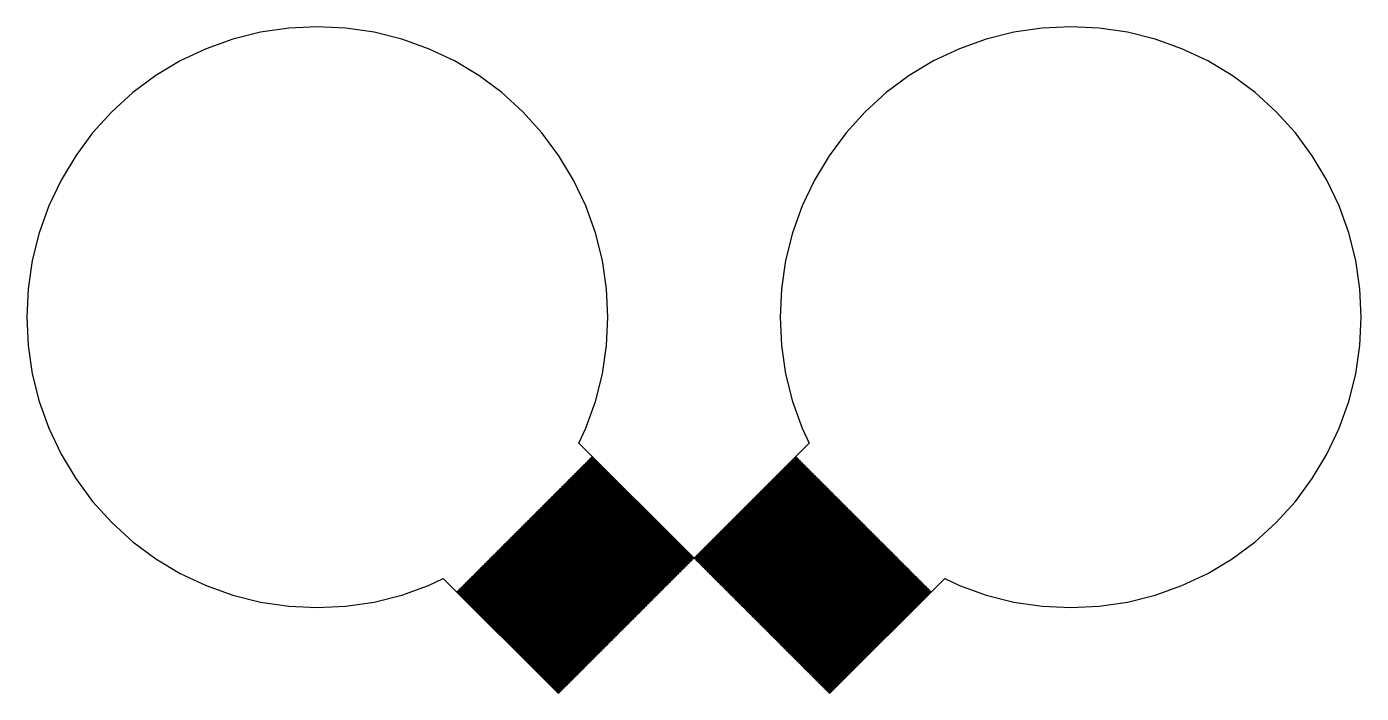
# Model space of a CAD drawing. Extents: x 1 to 107, y 1 to 71.
# Drawn here: x 91.03 to 106.97, y 9 to 16.97 of the extents above; entities that cross this region are included whole.
import ezdxf

# ---------------------------------------------------------------- set-up
doc = ezdxf.new("R2010")
doc.units = 0

msp = doc.modelspace()

# ---------------------------------------------------------------- linework, layer by layer
for p, q in [((93.8258, 16.9005), (93.4955, 16.8178)), ((94.1627, 16.9505), (93.8258, 16.9005)), ((94.5028, 16.9672), (94.1627, 16.9505)), ((94.8429, 16.9505), (94.5028, 16.9672)), ((95.1797, 16.9005), (94.8429, 16.9505)), ((95.5101, 16.8178), (95.1797, 16.9005)), ((102.82, 16.9005), (102.49, 16.8178)), ((103.157, 16.9505), (102.82, 16.9005)), ((103.497, 16.9672), (103.157, 16.9505)), ((103.837, 16.9505), (103.497, 16.9672)), ((104.174, 16.9005), (103.837, 16.9505)), ((104.504, 16.8178), (104.174, 16.9005)), ((93.4955, 16.8178), (93.1749, 16.703)), ((95.8307, 16.703), (95.5101, 16.8178)), ((102.49, 16.8178), (102.169, 16.703)), ((104.825, 16.703), (104.504, 16.8178)), ((93.1749, 16.703), (92.8671, 16.5574)), ((96.1385, 16.5574), (95.8307, 16.703)), ((102.169, 16.703), (101.861, 16.5574)), ((105.133, 16.5574), (104.825, 16.703)), ((92.8671, 16.5574), (92.575, 16.3824)), ((96.4306, 16.3824), (96.1385, 16.5574)), ((101.861, 16.5574), (101.569, 16.3824)), ((105.425, 16.3824), (105.133, 16.5574)), ((92.575, 16.3824), (92.3015, 16.1795)), ((96.7041, 16.1795), (96.4306, 16.3824)), ((101.569, 16.3824), (101.296, 16.1795)), ((105.699, 16.1795), (105.425, 16.3824)), ((92.3015, 16.1795), (92.0491, 15.9508)), ((96.9565, 15.9508), (96.7041, 16.1795)), ((101.296, 16.1795), (101.044, 15.9508)), ((105.951, 15.9508), (105.699, 16.1795)), ((92.0491, 15.9508), (91.8204, 15.6985)), ((97.1851, 15.6985), (96.9565, 15.9508)), ((101.044, 15.9508), (100.815, 15.6985)), ((106.18, 15.6985), (105.951, 15.9508)), ((91.8204, 15.6985), (91.6176, 15.425)), ((97.388, 15.425), (97.1851, 15.6985)), ((100.815, 15.6985), (100.612, 15.425)), ((106.382, 15.425), (106.18, 15.6985)), ((91.6176, 15.425), (91.4425, 15.1329)), ((97.563, 15.1329), (97.388, 15.425)), ((100.612, 15.425), (100.437, 15.1329)), ((106.557, 15.1329), (106.382, 15.425)), ((91.4425, 15.1329), (91.2969, 14.8251)), ((97.7087, 14.8251), (97.563, 15.1329)), ((100.437, 15.1329), (100.291, 14.8251)), ((106.703, 14.8251), (106.557, 15.1329)), ((91.2969, 14.8251), (91.1822, 14.5045)), ((97.8234, 14.5045), (97.7087, 14.8251)), ((100.291, 14.8251), (100.177, 14.5045)), ((106.818, 14.5045), (106.703, 14.8251)), ((91.1822, 14.5045), (91.0995, 14.1741)), ((97.9061, 14.1741), (97.8234, 14.5045)), ((100.177, 14.5045), (100.094, 14.1741)), ((106.901, 14.1741), (106.818, 14.5045)), ((91.0995, 14.1741), (91.0495, 13.8373)), ((97.9561, 13.8373), (97.9061, 14.1741)), ((100.094, 14.1741), (100.044, 13.8373)), ((106.95, 13.8373), (106.901, 14.1741)), ((91.0495, 13.8373), (91.0328, 13.4972)), ((97.9728, 13.4972), (97.9561, 13.8373)), ((100.044, 13.8373), (100.027, 13.4972)), ((106.967, 13.4972), (106.95, 13.8373)), ((91.0328, 13.4972), (91.0495, 13.1571)), ((97.9561, 13.1571), (97.9728, 13.4972)), ((100.027, 13.4972), (100.044, 13.1571)), ((106.95, 13.1571), (106.967, 13.4972)), ((91.0495, 13.1571), (91.0995, 12.8202)), ((97.9061, 12.8202), (97.9561, 13.1571)), ((100.044, 13.1571), (100.094, 12.8202)), ((106.901, 12.8202), (106.95, 13.1571)), ((91.0995, 12.8202), (91.1822, 12.4899)), ((97.8234, 12.4899), (97.9061, 12.8202)), ((100.094, 12.8202), (100.177, 12.4899)), ((106.818, 12.4899), (106.901, 12.8202)), ((91.1822, 12.4899), (91.297, 12.1693)), ((97.7087, 12.1693), (97.8234, 12.4899)), ((100.177, 12.4899), (100.291, 12.1693)), ((106.703, 12.1693), (106.818, 12.4899)), ((91.297, 12.1693), (91.4425, 11.8615)), ((97.6256, 11.9937), (97.7087, 12.1693)), ((100.291, 12.1693), (100.374, 11.9937)), ((106.557, 11.8615), (106.703, 12.1693)), ((99, 10.6192), (97.6256, 11.9937)), ((100.374, 11.9937), (99, 10.6192)), ((91.4425, 11.8615), (91.6176, 11.5694)), ((97.7435, 11.7909), (97.7505, 11.798)), ((97.7505, 11.798), (98.9646, 10.5839)), ((97.7576, 11.8051), (97.7647, 11.8121)), ((98.9717, 10.591), (97.7576, 11.8051)), ((97.7647, 11.8121), (98.9788, 10.598)), ((97.7717, 11.8192), (97.7788, 11.8263)), ((98.9859, 10.6051), (97.7717, 11.8192)), ((97.7788, 11.8263), (98.9929, 10.6122)), ((99.0071, 10.6122), (100.221, 11.8263)), ((100.228, 11.8192), (99.0141, 10.6051)), ((99.0212, 10.598), (100.235, 11.8121)), ((100.242, 11.8051), (99.0283, 10.591)), ((99.0354, 10.5839), (100.249, 11.798)), ((100.221, 11.8263), (100.228, 11.8192)), ((100.235, 11.8121), (100.242, 11.8051)), ((100.249, 11.798), (100.257, 11.7909)), ((106.382, 11.5694), (106.557, 11.8615)), ((97.5879, 11.6354), (97.595, 11.6425)), ((98.802, 10.4213), (97.5879, 11.6354)), ((97.595, 11.6425), (98.8091, 10.4283)), ((97.602, 11.6495), (97.6091, 11.6566)), ((98.8161, 10.4354), (97.602, 11.6495)), ((97.6091, 11.6566), (98.8232, 10.4425)), ((97.6162, 11.6637), (97.6232, 11.6707)), ((98.8303, 10.4496), (97.6162, 11.6637)), ((97.6232, 11.6707), (98.8374, 10.4566)), ((97.6303, 11.6778), (97.6374, 11.6849)), ((98.8444, 10.4637), (97.6303, 11.6778)), ((97.6374, 11.6849), (98.8515, 10.4708)), ((97.6445, 11.6919), (97.6515, 11.699)), ((98.8586, 10.4778), (97.6445, 11.6919)), ((97.6515, 11.699), (98.8656, 10.4849)), ((97.6586, 11.7061), (97.6657, 11.7132)), ((98.8727, 10.492), (97.6586, 11.7061)), ((97.6657, 11.7132), (98.8798, 10.499)), ((97.6727, 11.7202), (97.6798, 11.7273)), ((98.8869, 10.5061), (97.6727, 11.7202)), ((97.6798, 11.7273), (98.8939, 10.5132)), ((97.6869, 11.7344), (97.694, 11.7414)), ((98.901, 10.5203), (97.6869, 11.7344)), ((97.694, 11.7414), (98.9081, 10.5273)), ((97.701, 11.7485), (97.7081, 11.7556)), ((98.9151, 10.5344), (97.701, 11.7485)), ((97.7081, 11.7556), (98.9222, 10.5415)), ((97.7152, 11.7626), (97.7222, 11.7697)), ((98.9293, 10.5486), (97.7152, 11.7626)), ((97.7222, 11.7697), (98.9364, 10.5556)), ((97.7293, 11.7768), (97.7364, 11.7839)), ((98.9434, 10.5627), (97.7293, 11.7768)), ((97.7364, 11.7839), (98.9505, 10.5698)), ((98.9576, 10.5768), (97.7435, 11.7909)), ((100.257, 11.7909), (99.0424, 10.5768)), ((99.0495, 10.5698), (100.264, 11.7839)), ((100.271, 11.7768), (99.0566, 10.5627)), ((99.0636, 10.5556), (100.278, 11.7697)), ((100.285, 11.7626), (99.0707, 10.5486)), ((99.0778, 10.5415), (100.292, 11.7556)), ((100.299, 11.7485), (99.0848, 10.5344)), ((99.0919, 10.5273), (100.306, 11.7414)), ((100.313, 11.7344), (99.099, 10.5203)), ((99.106, 10.5132), (100.32, 11.7273)), ((100.327, 11.7202), (99.1131, 10.5061)), ((99.1202, 10.499), (100.334, 11.7132)), ((100.341, 11.7061), (99.1273, 10.492)), ((99.1343, 10.4849), (100.348, 11.699)), ((100.356, 11.6919), (99.1414, 10.4778)), ((99.1485, 10.4708), (100.363, 11.6849)), ((100.37, 11.6778), (99.1556, 10.4637)), ((99.1626, 10.4566), (100.377, 11.6707)), ((100.384, 11.6637), (99.1697, 10.4496)), ((99.1768, 10.4425), (100.391, 11.6566)), ((100.398, 11.6495), (99.1838, 10.4354)), ((99.1909, 10.4283), (100.405, 11.6425)), ((100.412, 11.6354), (99.198, 10.4213)), ((100.264, 11.7839), (100.271, 11.7768)), ((100.278, 11.7697), (100.285, 11.7626)), ((100.292, 11.7556), (100.299, 11.7485)), ((100.306, 11.7414), (100.313, 11.7344)), ((100.32, 11.7273), (100.327, 11.7202)), ((100.334, 11.7132), (100.341, 11.7061)), ((100.348, 11.699), (100.356, 11.6919)), ((100.363, 11.6849), (100.37, 11.6778)), ((100.377, 11.6707), (100.384, 11.6637)), ((100.391, 11.6566), (100.398, 11.6495)), ((100.405, 11.6425), (100.412, 11.6354)), ((91.6176, 11.5694), (91.8204, 11.2959)), ((97.4182, 11.4657), (97.4253, 11.4727)), ((97.4253, 11.4727), (98.6394, 10.2586)), ((97.4323, 11.4798), (97.4394, 11.4869)), ((98.6464, 10.2657), (97.4323, 11.4798)), ((97.4394, 11.4869), (98.6535, 10.2728)), ((97.4465, 11.494), (97.4535, 11.501)), ((98.6606, 10.2798), (97.4465, 11.494)), ((97.4535, 11.501), (98.6676, 10.2869)), ((97.4606, 11.5081), (97.4677, 11.5152)), ((98.6747, 10.294), (97.4606, 11.5081)), ((97.4677, 11.5152), (98.6818, 10.3011)), ((97.4747, 11.5222), (97.4818, 11.5293)), ((98.6889, 10.3081), (97.4747, 11.5222)), ((97.4818, 11.5293), (98.6959, 10.3152)), ((97.4889, 11.5364), (97.496, 11.5434)), ((98.703, 10.3223), (97.4889, 11.5364)), ((97.496, 11.5434), (98.7101, 10.3293)), ((97.5031, 11.5505), (97.5101, 11.5576)), ((98.7171, 10.3364), (97.5031, 11.5505)), ((97.5101, 11.5576), (98.7242, 10.3435)), ((97.5172, 11.5647), (97.5243, 11.5717)), ((98.7313, 10.3506), (97.5172, 11.5647)), ((97.5243, 11.5717), (98.7384, 10.3576)), ((97.5313, 11.5788), (97.5384, 11.5859)), ((98.7454, 10.3647), (97.5313, 11.5788)), ((97.5384, 11.5859), (98.7525, 10.3718)), ((97.5455, 11.5929), (97.5525, 11.6)), ((98.7596, 10.3788), (97.5455, 11.5929)), ((97.5525, 11.6), (98.7666, 10.3859)), ((97.5596, 11.6071), (97.5667, 11.6142)), ((98.7737, 10.393), (97.5596, 11.6071)), ((97.5667, 11.6142), (98.7808, 10.4001)), ((97.5737, 11.6212), (97.5808, 11.6283)), ((98.7879, 10.4071), (97.5737, 11.6212)), ((97.5808, 11.6283), (98.7949, 10.4142)), ((99.205, 10.4142), (100.419, 11.6283)), ((100.426, 11.6212), (99.2121, 10.4071)), ((99.2192, 10.4001), (100.433, 11.6142)), ((100.44, 11.6071), (99.2263, 10.393)), ((99.2333, 10.3859), (100.447, 11.6)), ((100.455, 11.5929), (99.2404, 10.3788)), ((99.2475, 10.3718), (100.462, 11.5859)), ((100.469, 11.5788), (99.2545, 10.3647)), ((99.2616, 10.3576), (100.476, 11.5717)), ((100.483, 11.5647), (99.2687, 10.3506)), ((99.2758, 10.3435), (100.49, 11.5576)), ((100.497, 11.5505), (99.2828, 10.3364)), ((99.2899, 10.3293), (100.504, 11.5434)), ((100.511, 11.5364), (99.297, 10.3223)), ((99.304, 10.3152), (100.518, 11.5293)), ((100.525, 11.5222), (99.3111, 10.3081)), ((99.3182, 10.3011), (100.532, 11.5152)), ((100.539, 11.5081), (99.3253, 10.294)), ((99.3323, 10.2869), (100.546, 11.501)), ((100.554, 11.494), (99.3394, 10.2798)), ((99.3465, 10.2728), (100.561, 11.4869)), ((100.568, 11.4798), (99.3535, 10.2657)), ((99.3606, 10.2586), (100.575, 11.4727)), ((100.419, 11.6283), (100.426, 11.6212)), ((100.433, 11.6142), (100.44, 11.6071)), ((100.447, 11.6), (100.455, 11.5929)), ((100.462, 11.5859), (100.469, 11.5788)), ((100.476, 11.5717), (100.483, 11.5647)), ((100.49, 11.5576), (100.497, 11.5505)), ((100.504, 11.5434), (100.511, 11.5364)), ((100.518, 11.5293), (100.525, 11.5222)), ((100.532, 11.5152), (100.539, 11.5081)), ((100.546, 11.501), (100.554, 11.494)), ((100.561, 11.4869), (100.568, 11.4798)), ((100.575, 11.4727), (100.582, 11.4657)), ((106.18, 11.2959), (106.382, 11.5694)), ((97.2626, 11.3101), (97.2697, 11.3172)), ((97.2697, 11.3172), (98.4838, 10.1031)), ((97.2768, 11.3242), (97.2838, 11.3313)), ((98.4909, 10.1101), (97.2768, 11.3242)), ((97.2838, 11.3313), (98.498, 10.1172)), ((97.2909, 11.3384), (97.298, 11.3455)), ((98.505, 10.1243), (97.2909, 11.3384)), ((97.298, 11.3455), (98.5121, 10.1313)), ((97.3051, 11.3525), (97.3121, 11.3596)), ((98.5192, 10.1384), (97.3051, 11.3525)), ((97.3121, 11.3596), (98.5262, 10.1455)), ((97.3192, 11.3667), (97.3263, 11.3737)), ((98.5333, 10.1526), (97.3192, 11.3667)), ((97.3263, 11.3737), (98.5404, 10.1596)), ((97.3333, 11.3808), (97.3404, 11.3879)), ((98.5474, 10.1667), (97.3333, 11.3808)), ((97.3404, 11.3879), (98.5545, 10.1738)), ((97.3475, 11.395), (97.3546, 11.402)), ((98.5616, 10.1808), (97.3475, 11.395)), ((97.3546, 11.402), (98.5686, 10.1879)), ((97.3616, 11.4091), (97.3687, 11.4162)), ((98.5757, 10.195), (97.3616, 11.4091)), ((97.3687, 11.4162), (98.5828, 10.2021)), ((97.3758, 11.4232), (97.3828, 11.4303)), ((98.5899, 10.2091), (97.3758, 11.4232)), ((97.3828, 11.4303), (98.597, 10.2162)), ((97.3899, 11.4374), (97.397, 11.4444)), ((98.604, 10.2233), (97.3899, 11.4374)), ((97.397, 11.4444), (98.6111, 10.2303)), ((97.4041, 11.4515), (97.4111, 11.4586)), ((98.6182, 10.2374), (97.4041, 11.4515)), ((97.4111, 11.4586), (98.6252, 10.2445)), ((98.6323, 10.2516), (97.4182, 11.4657)), ((100.582, 11.4657), (99.3677, 10.2516)), ((99.3748, 10.2445), (100.589, 11.4586)), ((100.596, 11.4515), (99.3818, 10.2374)), ((99.3889, 10.2303), (100.603, 11.4444)), ((100.61, 11.4374), (99.396, 10.2233)), ((99.403, 10.2162), (100.617, 11.4303)), ((100.624, 11.4232), (99.4101, 10.2091)), ((99.4172, 10.2021), (100.631, 11.4162)), ((100.638, 11.4091), (99.4243, 10.195)), ((99.4313, 10.1879), (100.645, 11.402)), ((100.653, 11.395), (99.4384, 10.1808)), ((99.4455, 10.1738), (100.66, 11.3879)), ((100.667, 11.3808), (99.4525, 10.1667)), ((99.4596, 10.1596), (100.674, 11.3737)), ((100.681, 11.3667), (99.4667, 10.1526)), ((99.4738, 10.1455), (100.688, 11.3596)), ((100.695, 11.3525), (99.4808, 10.1384)), ((99.4879, 10.1313), (100.702, 11.3455)), ((100.709, 11.3384), (99.495, 10.1243)), ((99.502, 10.1172), (100.716, 11.3313)), ((100.723, 11.3242), (99.5091, 10.1101)), ((99.5162, 10.1031), (100.73, 11.3172)), ((100.589, 11.4586), (100.596, 11.4515)), ((100.603, 11.4444), (100.61, 11.4374)), ((100.617, 11.4303), (100.624, 11.4232)), ((100.631, 11.4162), (100.638, 11.4091)), ((100.645, 11.402), (100.653, 11.395)), ((100.66, 11.3879), (100.667, 11.3808)), ((100.674, 11.3737), (100.681, 11.3667)), ((100.688, 11.3596), (100.695, 11.3525)), ((100.702, 11.3455), (100.709, 11.3384)), ((100.716, 11.3313), (100.723, 11.3242)), ((100.73, 11.3172), (100.737, 11.3101)), ((91.8204, 11.2959), (92.0491, 11.0435)), ((97.1071, 11.1545), (97.1141, 11.1616)), ((98.3212, 9.94043), (97.1071, 11.1545)), ((97.1141, 11.1616), (98.3282, 9.94749)), ((97.1212, 11.1687), (97.1283, 11.1758)), ((98.3353, 9.95457), (97.1212, 11.1687)), ((97.1283, 11.1758), (98.3424, 9.96165)), ((97.1353, 11.1828), (97.1424, 11.1899)), ((98.3495, 9.96872), (97.1353, 11.1828)), ((97.1424, 11.1899), (98.3565, 9.97578)), ((97.1495, 11.197), (97.1566, 11.204)), ((98.3636, 9.98286), (97.1495, 11.197)), ((97.1566, 11.204), (98.3707, 9.98993)), ((97.1636, 11.2111), (97.1707, 11.2182)), ((98.3777, 9.99701), (97.1636, 11.2111)), ((97.1707, 11.2182), (98.3848, 10.0041)), ((97.1778, 11.2253), (97.1848, 11.2323)), ((98.3919, 10.0111), (97.1778, 11.2253)), ((97.1848, 11.2323), (98.399, 10.0182)), ((97.1919, 11.2394), (97.199, 11.2465)), ((98.406, 10.0253), (97.1919, 11.2394)), ((97.199, 11.2465), (98.4131, 10.0323)), ((97.2061, 11.2535), (97.2131, 11.2606)), ((98.4202, 10.0394), (97.2061, 11.2535)), ((97.2131, 11.2606), (98.4272, 10.0465)), ((97.2202, 11.2677), (97.2273, 11.2747)), ((98.4343, 10.0536), (97.2202, 11.2677)), ((97.2273, 11.2747), (98.4414, 10.0606)), ((97.2343, 11.2818), (97.2414, 11.2889)), ((98.4485, 10.0677), (97.2343, 11.2818)), ((97.2414, 11.2889), (98.4555, 10.0748)), ((97.2485, 11.296), (97.2556, 11.303)), ((98.4626, 10.0818), (97.2485, 11.296)), ((97.2556, 11.303), (98.4697, 10.0889)), ((98.4767, 10.096), (97.2626, 11.3101)), ((100.737, 11.3101), (99.5232, 10.096)), ((99.5303, 10.0889), (100.744, 11.303)), ((100.751, 11.296), (99.5374, 10.0818)), ((99.5445, 10.0748), (100.759, 11.2889)), ((100.766, 11.2818), (99.5515, 10.0677)), ((99.5586, 10.0606), (100.773, 11.2747)), ((100.78, 11.2677), (99.5657, 10.0536)), ((99.5728, 10.0465), (100.787, 11.2606)), ((100.794, 11.2535), (99.5798, 10.0394)), ((99.5869, 10.0323), (100.801, 11.2465)), ((100.808, 11.2394), (99.594, 10.0253)), ((99.601, 10.0182), (100.815, 11.2323)), ((100.822, 11.2253), (99.6081, 10.0111)), ((99.6152, 10.0041), (100.829, 11.2182)), ((100.836, 11.2111), (99.6222, 9.99701)), ((99.6293, 9.98993), (100.843, 11.204)), ((100.85, 11.197), (99.6364, 9.98286)), ((99.6435, 9.97578), (100.858, 11.1899)), ((100.865, 11.1828), (99.6505, 9.96872)), ((99.6576, 9.96165), (100.872, 11.1758)), ((100.879, 11.1687), (99.6647, 9.95457)), ((99.6717, 9.94749), (100.886, 11.1616)), ((100.893, 11.1545), (99.6788, 9.94043)), ((100.744, 11.303), (100.751, 11.296)), ((100.759, 11.2889), (100.766, 11.2818)), ((100.773, 11.2747), (100.78, 11.2677)), ((100.787, 11.2606), (100.794, 11.2535)), ((100.801, 11.2465), (100.808, 11.2394)), ((100.815, 11.2323), (100.822, 11.2253)), ((100.829, 11.2182), (100.836, 11.2111)), ((100.843, 11.204), (100.85, 11.197)), ((100.858, 11.1899), (100.865, 11.1828)), ((100.872, 11.1758), (100.879, 11.1687)), ((100.886, 11.1616), (100.893, 11.1545)), ((105.951, 11.0435), (106.18, 11.2959)), ((92.0491, 11.0435), (92.3015, 10.8148)), ((96.9515, 10.999), (96.9586, 11.0061)), ((98.1656, 9.78488), (96.9515, 10.999)), ((96.9586, 11.0061), (98.1727, 9.79195)), ((96.9657, 11.0131), (96.9727, 11.0202)), ((98.1798, 9.79901), (96.9657, 11.0131)), ((96.9727, 11.0202), (98.1868, 9.80609)), ((96.9798, 11.0273), (96.9869, 11.0343)), ((98.1939, 9.81316), (96.9798, 11.0273)), ((96.9869, 11.0343), (98.201, 9.82022)), ((96.9939, 11.0414), (97.001, 11.0485)), ((98.208, 9.8273), (96.9939, 11.0414)), ((97.001, 11.0485), (98.2151, 9.83437)), ((97.0081, 11.0556), (97.0151, 11.0626)), ((98.2222, 9.84145), (97.0081, 11.0556)), ((97.0151, 11.0626), (98.2292, 9.84851)), ((97.0222, 11.0697), (97.0293, 11.0768)), ((98.2363, 9.85558), (97.0222, 11.0697)), ((97.0293, 11.0768), (98.2434, 9.86266)), ((97.0363, 11.0838), (97.0434, 11.0909)), ((98.2505, 9.86972), (97.0363, 11.0838)), ((97.0434, 11.0909), (98.2575, 9.87679)), ((97.0505, 11.098), (97.0576, 11.105)), ((98.2646, 9.88387), (97.0505, 11.098)), ((97.0576, 11.105), (98.2717, 9.89093)), ((97.0646, 11.1121), (97.0717, 11.1192)), ((98.2787, 9.89801), (97.0646, 11.1121)), ((97.0717, 11.1192), (98.2858, 9.90508)), ((97.0788, 11.1263), (97.0859, 11.1333)), ((98.2929, 9.91214), (97.0788, 11.1263)), ((97.0859, 11.1333), (98.3, 9.91922)), ((97.0929, 11.1404), (97.1, 11.1475)), ((98.307, 9.92628), (97.0929, 11.1404)), ((97.1, 11.1475), (98.3141, 9.93335)), ((99.6859, 9.93335), (100.9, 11.1475)), ((100.907, 11.1404), (99.6929, 9.92628)), ((99.7, 9.91922), (100.914, 11.1333)), ((100.921, 11.1263), (99.7071, 9.91214)), ((99.7142, 9.90508), (100.928, 11.1192)), ((100.935, 11.1121), (99.7212, 9.89801)), ((99.7283, 9.89093), (100.942, 11.105)), ((100.949, 11.098), (99.7354, 9.88387)), ((99.7425, 9.87679), (100.957, 11.0909)), ((100.964, 11.0838), (99.7495, 9.86972)), ((99.7566, 9.86266), (100.971, 11.0768)), ((100.978, 11.0697), (99.7637, 9.85558)), ((99.7707, 9.84851), (100.985, 11.0626)), ((100.992, 11.0556), (99.7778, 9.84145)), ((99.7849, 9.83437), (100.999, 11.0485)), ((101.006, 11.0414), (99.7919, 9.8273)), ((99.799, 9.82022), (101.013, 11.0343)), ((101.02, 11.0273), (99.8061, 9.81316)), ((99.8132, 9.80609), (101.027, 11.0202)), ((101.034, 11.0131), (99.8202, 9.79901)), ((99.8273, 9.79195), (101.041, 11.0061)), ((101.048, 10.999), (99.8344, 9.78488)), ((100.9, 11.1475), (100.907, 11.1404)), ((100.914, 11.1333), (100.921, 11.1263)), ((100.928, 11.1192), (100.935, 11.1121)), ((100.942, 11.105), (100.949, 11.098)), ((100.957, 11.0909), (100.964, 11.0838)), ((100.971, 11.0768), (100.978, 11.0697)), ((100.985, 11.0626), (100.992, 11.0556)), ((100.999, 11.0485), (101.006, 11.0414)), ((101.013, 11.0343), (101.02, 11.0273)), ((101.027, 11.0202), (101.034, 11.0131)), ((101.041, 11.0061), (101.048, 10.999)), ((105.699, 10.8148), (105.951, 11.0435)), ((96.7818, 10.8293), (96.7889, 10.8363)), ((96.7889, 10.8363), (98.003, 9.62224)), ((96.7959, 10.8434), (96.803, 10.8505)), ((98.0101, 9.62932), (96.7959, 10.8434)), ((96.803, 10.8505), (98.0171, 9.63638)), ((96.8101, 10.8576), (96.8172, 10.8646)), ((98.0242, 9.64346), (96.8101, 10.8576)), ((96.8172, 10.8646), (98.0313, 9.65053)), ((96.8242, 10.8717), (96.8313, 10.8788)), ((98.0383, 9.65759), (96.8242, 10.8717)), ((96.8313, 10.8788), (98.0454, 9.66467)), ((96.8384, 10.8858), (96.8454, 10.8929)), ((98.0525, 9.67174), (96.8384, 10.8858)), ((96.8454, 10.8929), (98.0596, 9.6788)), ((96.8525, 10.9), (96.8596, 10.9071)), ((98.0666, 9.68588), (96.8525, 10.9)), ((96.8596, 10.9071), (98.0737, 9.69295)), ((96.8667, 10.9141), (96.8737, 10.9212)), ((98.0808, 9.70003), (96.8667, 10.9141)), ((96.8737, 10.9212), (98.0878, 9.70709)), ((96.8808, 10.9283), (96.8879, 10.9353)), ((98.0949, 9.71417), (96.8808, 10.9283)), ((96.8879, 10.9353), (98.102, 9.72124)), ((96.8949, 10.9424), (96.902, 10.9495)), ((98.1091, 9.72832), (96.8949, 10.9424)), ((96.902, 10.9495), (98.1161, 9.73538)), ((96.9091, 10.9566), (96.9162, 10.9636)), ((98.1232, 9.74246), (96.9091, 10.9566)), ((96.9162, 10.9636), (98.1303, 9.74953)), ((96.9232, 10.9707), (96.9303, 10.9778)), ((98.1373, 9.75659), (96.9232, 10.9707)), ((96.9303, 10.9778), (98.1444, 9.76367)), ((96.9374, 10.9848), (96.9444, 10.9919)), ((98.1515, 9.77074), (96.9374, 10.9848)), ((96.9444, 10.9919), (98.1585, 9.7778)), ((99.8414, 9.7778), (101.056, 10.9919)), ((101.063, 10.9848), (99.8485, 9.77074)), ((99.8556, 9.76367), (101.07, 10.9778)), ((101.077, 10.9707), (99.8627, 9.75659)), ((99.8697, 9.74953), (101.084, 10.9636)), ((101.091, 10.9566), (99.8768, 9.74246)), ((99.8839, 9.73538), (101.098, 10.9495)), ((101.105, 10.9424), (99.8909, 9.72832)), ((99.898, 9.72124), (101.112, 10.9353)), ((101.119, 10.9283), (99.9051, 9.71417)), ((99.9121, 9.70709), (101.126, 10.9212)), ((101.133, 10.9141), (99.9192, 9.70003)), ((99.9263, 9.69295), (101.14, 10.9071)), ((101.147, 10.9), (99.9333, 9.68588)), ((99.9404, 9.6788), (101.155, 10.8929)), ((101.162, 10.8858), (99.9475, 9.67174)), ((99.9546, 9.66467), (101.169, 10.8788)), ((101.176, 10.8717), (99.9617, 9.65759)), ((99.9687, 9.65053), (101.183, 10.8646)), ((101.19, 10.8576), (99.9758, 9.64346)), ((99.9829, 9.63638), (101.197, 10.8505)), ((101.204, 10.8434), (99.9899, 9.62932)), ((99.997, 9.62224), (101.211, 10.8363)), ((101.056, 10.9919), (101.063, 10.9848)), ((101.07, 10.9778), (101.077, 10.9707)), ((101.084, 10.9636), (101.091, 10.9566)), ((101.098, 10.9495), (101.105, 10.9424)), ((101.112, 10.9353), (101.119, 10.9283)), ((101.126, 10.9212), (101.133, 10.9141)), ((101.14, 10.9071), (101.147, 10.9)), ((101.155, 10.8929), (101.162, 10.8858)), ((101.169, 10.8788), (101.176, 10.8717)), ((101.183, 10.8646), (101.19, 10.8576)), ((101.197, 10.8505), (101.204, 10.8434)), ((101.211, 10.8363), (101.218, 10.8293)), ((92.3015, 10.8148), (92.575, 10.612)), ((96.6262, 10.6737), (96.6333, 10.6808)), ((96.6333, 10.6808), (97.8474, 9.46669)), ((96.6404, 10.6879), (96.6474, 10.6949)), ((97.8545, 9.47375), (96.6404, 10.6879)), ((96.6474, 10.6949), (97.8616, 9.48082)), ((96.6545, 10.702), (96.6616, 10.7091)), ((97.8686, 9.4879), (96.6545, 10.702)), ((96.6616, 10.7091), (97.8757, 9.49496)), ((96.6687, 10.7161), (96.6757, 10.7232)), ((97.8828, 9.50203), (96.6687, 10.7161)), ((96.6757, 10.7232), (97.8898, 9.50911)), ((96.6828, 10.7303), (96.6899, 10.7374)), ((97.8969, 9.51617), (96.6828, 10.7303)), ((96.6899, 10.7374), (97.904, 9.52324)), ((96.697, 10.7444), (96.704, 10.7515)), ((97.9111, 9.53032), (96.697, 10.7444)), ((96.704, 10.7515), (97.9181, 9.53738)), ((96.7111, 10.7586), (96.7182, 10.7656)), ((97.9252, 9.54446), (96.7111, 10.7586)), ((96.7182, 10.7656), (97.9323, 9.55153)), ((96.7252, 10.7727), (96.7323, 10.7798)), ((97.9393, 9.55861), (96.7252, 10.7727)), ((96.7323, 10.7798), (97.9464, 9.56567)), ((96.7394, 10.7868), (96.7464, 10.7939)), ((97.9535, 9.57275), (96.7394, 10.7868)), ((96.7464, 10.7939), (97.9606, 9.57982)), ((96.7535, 10.801), (96.7606, 10.8081)), ((97.9676, 9.5869), (96.7535, 10.801)), ((96.7606, 10.8081), (97.9747, 9.59396)), ((96.7677, 10.8151), (96.7747, 10.8222)), ((97.9818, 9.60103), (96.7677, 10.8151)), ((96.7747, 10.8222), (97.9888, 9.60811)), ((97.9959, 9.61517), (96.7818, 10.8293)), ((101.218, 10.8293), (100.004, 9.61517)), ((100.011, 9.60811), (101.225, 10.8222)), ((101.232, 10.8151), (100.018, 9.60103)), ((100.025, 9.59396), (101.239, 10.8081)), ((101.246, 10.801), (100.032, 9.5869)), ((100.039, 9.57982), (101.254, 10.7939)), ((101.261, 10.7868), (100.046, 9.57275)), ((100.054, 9.56567), (101.268, 10.7798)), ((101.275, 10.7727), (100.061, 9.55861)), ((100.068, 9.55153), (101.282, 10.7656)), ((101.289, 10.7586), (100.075, 9.54446)), ((100.082, 9.53738), (101.296, 10.7515)), ((101.303, 10.7444), (100.089, 9.53032)), ((100.096, 9.52324), (101.31, 10.7374)), ((101.317, 10.7303), (100.103, 9.51617)), ((100.11, 9.50911), (101.324, 10.7232)), ((101.331, 10.7161), (100.117, 9.50203)), ((100.124, 9.49496), (101.338, 10.7091)), ((101.345, 10.702), (100.131, 9.4879)), ((100.138, 9.48082), (101.353, 10.6949)), ((101.36, 10.6879), (100.145, 9.47375)), ((100.153, 9.46669), (101.367, 10.6808)), ((101.225, 10.8222), (101.232, 10.8151)), ((101.239, 10.8081), (101.246, 10.801)), ((101.254, 10.7939), (101.261, 10.7868)), ((101.268, 10.7798), (101.275, 10.7727)), ((101.282, 10.7656), (101.289, 10.7586)), ((101.296, 10.7515), (101.303, 10.7444)), ((101.31, 10.7374), (101.317, 10.7303)), ((101.324, 10.7232), (101.331, 10.7161)), ((101.338, 10.7091), (101.345, 10.702)), ((101.353, 10.6949), (101.36, 10.6879)), ((101.367, 10.6808), (101.374, 10.6737)), ((105.425, 10.612), (105.699, 10.8148)), ((92.575, 10.612), (92.8671, 10.4369)), ((96.4707, 10.5182), (96.4778, 10.5252)), ((97.6848, 9.30405), (96.4707, 10.5182)), ((96.4778, 10.5252), (97.6919, 9.31113)), ((96.4848, 10.5323), (96.4919, 10.5394)), ((97.6989, 9.31819), (96.4848, 10.5323)), ((96.4919, 10.5394), (97.706, 9.32526)), ((96.499, 10.5464), (96.506, 10.5535)), ((97.7131, 9.33234), (96.499, 10.5464)), ((96.506, 10.5535), (97.7201, 9.3394)), ((96.5131, 10.5606), (96.5202, 10.5677)), ((97.7272, 9.34647), (96.5131, 10.5606)), ((96.5202, 10.5677), (97.7343, 9.35355)), ((96.5272, 10.5747), (96.5343, 10.5818)), ((97.7413, 9.36061), (96.5272, 10.5747)), ((96.5343, 10.5818), (97.7484, 9.36768)), ((96.5414, 10.5889), (96.5485, 10.5959)), ((97.7555, 9.37476), (96.5414, 10.5889)), ((96.5485, 10.5959), (97.7626, 9.38182)), ((96.5555, 10.603), (96.5626, 10.6101)), ((97.7696, 9.3889), (96.5555, 10.603)), ((96.5626, 10.6101), (97.7767, 9.39597)), ((96.5697, 10.6171), (96.5768, 10.6242)), ((97.7838, 9.40303), (96.5697, 10.6171)), ((96.5768, 10.6242), (97.7909, 9.41011)), ((96.5838, 10.6313), (96.5909, 10.6384)), ((97.7979, 9.41718), (96.5838, 10.6313)), ((96.5909, 10.6384), (97.805, 9.42426)), ((96.598, 10.6454), (96.605, 10.6525)), ((97.8121, 9.43134), (96.598, 10.6454)), ((96.605, 10.6525), (97.8191, 9.4384)), ((96.6121, 10.6596), (96.6192, 10.6667)), ((97.8262, 9.44547), (96.6121, 10.6596)), ((96.6192, 10.6667), (97.8333, 9.45255)), ((97.8403, 9.45961), (96.6262, 10.6737)), ((98.9081, 10.5273), (98.901, 10.5203)), ((98.9222, 10.5415), (98.9151, 10.5344)), ((98.9364, 10.5556), (98.9293, 10.5486)), ((98.9505, 10.5698), (98.9434, 10.5627)), ((98.9646, 10.5839), (98.9576, 10.5768)), ((98.9788, 10.598), (98.9717, 10.591)), ((98.9929, 10.6122), (98.9859, 10.6051)), ((99.0141, 10.6051), (99.0071, 10.6122)), ((99.0283, 10.591), (99.0212, 10.598)), ((99.0424, 10.5768), (99.0354, 10.5839)), ((99.0566, 10.5627), (99.0495, 10.5698)), ((99.0707, 10.5486), (99.0636, 10.5556)), ((99.0848, 10.5344), (99.0778, 10.5415)), ((99.099, 10.5203), (99.0919, 10.5273)), ((101.374, 10.6737), (100.16, 9.45961)), ((100.167, 9.45255), (101.381, 10.6667)), ((101.388, 10.6596), (100.174, 9.44547)), ((100.181, 9.4384), (101.395, 10.6525)), ((101.402, 10.6454), (100.188, 9.43134)), ((100.195, 9.42426), (101.409, 10.6384)), ((101.416, 10.6313), (100.202, 9.41718)), ((100.209, 9.41011), (101.423, 10.6242)), ((101.43, 10.6171), (100.216, 9.40303)), ((100.223, 9.39597), (101.437, 10.6101)), ((101.444, 10.603), (100.23, 9.3889)), ((100.237, 9.38182), (101.452, 10.5959)), ((101.459, 10.5889), (100.244, 9.37476)), ((100.252, 9.36768), (101.466, 10.5818)), ((101.473, 10.5747), (100.259, 9.36061)), ((100.266, 9.35355), (101.48, 10.5677)), ((101.487, 10.5606), (100.273, 9.34647)), ((100.28, 9.3394), (101.494, 10.5535)), ((101.501, 10.5464), (100.287, 9.33234)), ((100.294, 9.32526), (101.508, 10.5394)), ((101.515, 10.5323), (100.301, 9.31819)), ((100.308, 9.31113), (101.522, 10.5252)), ((101.529, 10.5182), (100.315, 9.30405)), ((101.381, 10.6667), (101.388, 10.6596)), ((101.395, 10.6525), (101.402, 10.6454)), ((101.409, 10.6384), (101.416, 10.6313)), ((101.423, 10.6242), (101.43, 10.6171)), ((101.437, 10.6101), (101.444, 10.603)), ((101.452, 10.5959), (101.459, 10.5889)), ((101.466, 10.5818), (101.473, 10.5747)), ((101.48, 10.5677), (101.487, 10.5606)), ((101.494, 10.5535), (101.501, 10.5464)), ((101.508, 10.5394), (101.515, 10.5323)), ((101.522, 10.5252), (101.529, 10.5182)), ((105.133, 10.4369), (105.425, 10.612)), ((92.8671, 10.4369), (93.1749, 10.2913)), ((95.8307, 10.2913), (96.0063, 10.3744)), ((96.0063, 10.3744), (97.3807, 9)), ((96.3151, 10.3626), (96.3222, 10.3697)), ((97.5292, 9.14848), (96.3151, 10.3626)), ((96.3222, 10.3697), (97.5363, 9.15556)), ((96.3293, 10.3767), (96.3363, 10.3838)), ((97.5434, 9.16263), (96.3293, 10.3767)), ((96.3363, 10.3838), (97.5504, 9.16969)), ((96.3434, 10.3909), (96.3505, 10.3979)), ((97.5575, 9.17677), (96.3434, 10.3909)), ((96.3505, 10.3979), (97.5646, 9.18384)), ((96.3575, 10.405), (96.3646, 10.4121)), ((97.5716, 9.1909), (96.3575, 10.405)), ((96.3646, 10.4121), (97.5787, 9.19798)), ((96.3717, 10.4192), (96.3788, 10.4262)), ((97.5858, 9.20505), (96.3717, 10.4192)), ((96.3788, 10.4262), (97.5929, 9.21213)), ((96.3858, 10.4333), (96.3929, 10.4404)), ((97.5999, 9.21919), (96.3858, 10.4333)), ((96.3929, 10.4404), (97.607, 9.22626)), ((96.4, 10.4474), (96.407, 10.4545)), ((97.6141, 9.23334), (96.4, 10.4474)), ((96.407, 10.4545), (97.6211, 9.2404)), ((96.4141, 10.4616), (96.4212, 10.4687)), ((97.6282, 9.24747), (96.4141, 10.4616)), ((96.4212, 10.4687), (97.6353, 9.25455)), ((96.4283, 10.4757), (96.4353, 10.4828)), ((97.6424, 9.26161), (96.4283, 10.4757)), ((96.4353, 10.4828), (97.6494, 9.26869)), ((96.4424, 10.4899), (96.4495, 10.4969)), ((97.6565, 9.27576), (96.4424, 10.4899)), ((96.4495, 10.4969), (97.6636, 9.28284)), ((96.4565, 10.504), (96.4636, 10.5111)), ((97.6707, 9.2899), (96.4565, 10.504)), ((96.4636, 10.5111), (97.6777, 9.29698)), ((98.7384, 10.3576), (98.7313, 10.3506)), ((98.7525, 10.3718), (98.7454, 10.3647)), ((98.7666, 10.3859), (98.7596, 10.3788)), ((98.7808, 10.4001), (98.7737, 10.393)), ((98.7949, 10.4142), (98.7879, 10.4071)), ((98.8091, 10.4283), (98.802, 10.4213)), ((98.8232, 10.4425), (98.8161, 10.4354)), ((98.8374, 10.4566), (98.8303, 10.4496)), ((98.8515, 10.4708), (98.8444, 10.4637)), ((98.8656, 10.4849), (98.8586, 10.4778)), ((98.8798, 10.499), (98.8727, 10.492)), ((98.8939, 10.5132), (98.8869, 10.5061)), ((99.1131, 10.5061), (99.106, 10.5132)), ((99.1273, 10.492), (99.1202, 10.499)), ((99.1414, 10.4778), (99.1343, 10.4849)), ((99.1556, 10.4637), (99.1485, 10.4708)), ((99.1697, 10.4496), (99.1626, 10.4566)), ((99.1838, 10.4354), (99.1768, 10.4425)), ((99.198, 10.4213), (99.1909, 10.4283)), ((99.2121, 10.4071), (99.205, 10.4142)), ((99.2263, 10.393), (99.2192, 10.4001)), ((99.2404, 10.3788), (99.2333, 10.3859)), ((99.2545, 10.3647), (99.2475, 10.3718)), ((99.2687, 10.3506), (99.2616, 10.3576)), ((100.322, 9.29698), (101.536, 10.5111)), ((101.543, 10.504), (100.329, 9.2899)), ((100.336, 9.28284), (101.551, 10.4969)), ((101.558, 10.4899), (100.343, 9.27576)), ((100.351, 9.26869), (101.565, 10.4828)), ((101.572, 10.4757), (100.358, 9.26161)), ((100.365, 9.25455), (101.579, 10.4687)), ((101.586, 10.4616), (100.372, 9.24747)), ((100.379, 9.2404), (101.593, 10.4545)), ((101.6, 10.4474), (100.386, 9.23334)), ((100.393, 9.22626), (101.607, 10.4404)), ((101.614, 10.4333), (100.4, 9.21919)), ((100.407, 9.21213), (101.621, 10.4262)), ((101.628, 10.4192), (100.414, 9.20505)), ((100.421, 9.19798), (101.635, 10.4121)), ((101.642, 10.405), (100.428, 9.1909)), ((100.435, 9.18384), (101.65, 10.3979)), ((101.657, 10.3909), (100.442, 9.17677)), ((100.45, 9.16969), (101.664, 10.3838)), ((101.671, 10.3767), (100.457, 9.16263)), ((100.464, 9.15556), (101.678, 10.3697)), ((101.685, 10.3626), (100.471, 9.14848)), ((100.619, 9), (101.994, 10.3744)), ((101.536, 10.5111), (101.543, 10.504)), ((101.551, 10.4969), (101.558, 10.4899)), ((101.565, 10.4828), (101.572, 10.4757)), ((101.579, 10.4687), (101.586, 10.4616)), ((101.593, 10.4545), (101.6, 10.4474)), ((101.607, 10.4404), (101.614, 10.4333)), ((101.621, 10.4262), (101.628, 10.4192)), ((101.635, 10.4121), (101.642, 10.405)), ((101.65, 10.3979), (101.657, 10.3909)), ((101.664, 10.3838), (101.671, 10.3767)), ((101.678, 10.3697), (101.685, 10.3626)), ((101.994, 10.3744), (102.169, 10.2913)), ((104.825, 10.2913), (105.133, 10.4369)), ((93.1749, 10.2913), (93.4955, 10.1766)), ((95.5101, 10.1766), (95.8307, 10.2913)), ((96.1737, 10.2212), (96.1808, 10.2282)), ((97.3878, 9.00706), (96.1737, 10.2212)), ((96.1808, 10.2282), (97.3949, 9.01413)), ((96.1878, 10.2353), (96.1949, 10.2424)), ((97.4019, 9.02121), (96.1878, 10.2353)), ((96.1949, 10.2424), (97.409, 9.02827)), ((96.202, 10.2495), (96.209, 10.2565)), ((97.4161, 9.03535), (96.202, 10.2495)), ((96.209, 10.2565), (97.4232, 9.04242)), ((96.2161, 10.2636), (96.2232, 10.2707)), ((97.4302, 9.04948), (96.2161, 10.2636)), ((96.2232, 10.2707), (97.4373, 9.05656)), ((96.2303, 10.2777), (96.2373, 10.2848)), ((97.4444, 9.06363), (96.2303, 10.2777)), ((96.2373, 10.2848), (97.4514, 9.07069)), ((96.2444, 10.2919), (96.2515, 10.299)), ((97.4585, 9.07777), (96.2444, 10.2919)), ((96.2515, 10.299), (97.4656, 9.08484)), ((96.2585, 10.306), (96.2656, 10.3131)), ((97.4727, 9.0919), (96.2585, 10.306)), ((96.2656, 10.3131), (97.4797, 9.09898)), ((96.2727, 10.3202), (96.2798, 10.3272)), ((97.4868, 9.10605), (96.2727, 10.3202)), ((96.2798, 10.3272), (97.4939, 9.11313)), ((96.2868, 10.3343), (96.2939, 10.3414)), ((97.5009, 9.12019), (96.2868, 10.3343)), ((96.2939, 10.3414), (97.508, 9.12727)), ((96.301, 10.3484), (96.308, 10.3555)), ((97.5151, 9.13434), (96.301, 10.3484)), ((96.308, 10.3555), (97.5222, 9.14142)), ((98.5828, 10.2021), (98.5757, 10.195)), ((98.597, 10.2162), (98.5899, 10.2091)), ((98.6111, 10.2303), (98.604, 10.2233)), ((98.6252, 10.2445), (98.6182, 10.2374)), ((98.6394, 10.2586), (98.6323, 10.2516)), ((98.6535, 10.2728), (98.6464, 10.2657)), ((98.6676, 10.2869), (98.6606, 10.2798)), ((98.6818, 10.3011), (98.6747, 10.294)), ((98.6959, 10.3152), (98.6889, 10.3081)), ((98.7101, 10.3293), (98.703, 10.3223)), ((98.7242, 10.3435), (98.7171, 10.3364)), ((99.2828, 10.3364), (99.2758, 10.3435)), ((99.297, 10.3223), (99.2899, 10.3293)), ((99.3111, 10.3081), (99.304, 10.3152)), ((99.3253, 10.294), (99.3182, 10.3011)), ((99.3394, 10.2798), (99.3323, 10.2869)), ((99.3535, 10.2657), (99.3465, 10.2728)), ((99.3677, 10.2516), (99.3606, 10.2586)), ((99.3818, 10.2374), (99.3748, 10.2445)), ((99.396, 10.2233), (99.3889, 10.2303)), ((99.4101, 10.2091), (99.403, 10.2162)), ((99.4243, 10.195), (99.4172, 10.2021)), ((100.478, 9.14142), (101.692, 10.3555)), ((101.699, 10.3484), (100.485, 9.13434)), ((100.492, 9.12727), (101.706, 10.3414)), ((101.713, 10.3343), (100.499, 9.12019)), ((100.506, 9.11313), (101.72, 10.3272)), ((101.727, 10.3202), (100.513, 9.10605)), ((100.52, 9.09898), (101.734, 10.3131)), ((101.741, 10.306), (100.527, 9.0919)), ((100.534, 9.08484), (101.749, 10.299)), ((101.756, 10.2919), (100.541, 9.07777)), ((100.549, 9.07069), (101.763, 10.2848)), ((101.77, 10.2777), (100.556, 9.06363)), ((100.563, 9.05656), (101.777, 10.2707)), ((101.784, 10.2636), (100.57, 9.04948)), ((100.577, 9.04242), (101.791, 10.2565)), ((101.798, 10.2495), (100.584, 9.03535)), ((100.591, 9.02827), (101.805, 10.2424)), ((101.812, 10.2353), (100.598, 9.02121)), ((100.605, 9.01413), (101.819, 10.2282)), ((101.826, 10.2212), (100.612, 9.00706)), ((101.692, 10.3555), (101.699, 10.3484)), ((101.706, 10.3414), (101.713, 10.3343)), ((101.72, 10.3272), (101.727, 10.3202)), ((101.734, 10.3131), (101.741, 10.306)), ((101.749, 10.299), (101.756, 10.2919)), ((101.763, 10.2848), (101.77, 10.2777)), ((101.777, 10.2707), (101.784, 10.2636)), ((101.791, 10.2565), (101.798, 10.2495)), ((101.805, 10.2424), (101.812, 10.2353)), ((101.819, 10.2282), (101.826, 10.2212)), ((102.169, 10.2913), (102.49, 10.1766)), ((104.504, 10.1766), (104.825, 10.2913)), ((93.4955, 10.1766), (93.8258, 10.0939)), ((93.8258, 10.0939), (94.1627, 10.0439)), ((94.1627, 10.0439), (94.5028, 10.0272)), ((94.5028, 10.0272), (94.8429, 10.0439)), ((94.8429, 10.0439), (95.1798, 10.0939)), ((95.1798, 10.0939), (95.5101, 10.1766)), ((98.4272, 10.0465), (98.4202, 10.0394)), ((98.4414, 10.0606), (98.4343, 10.0536)), ((98.4555, 10.0748), (98.4485, 10.0677)), ((98.4697, 10.0889), (98.4626, 10.0818)), ((98.4838, 10.1031), (98.4767, 10.096)), ((98.498, 10.1172), (98.4909, 10.1101)), ((98.5121, 10.1313), (98.505, 10.1243)), ((98.5262, 10.1455), (98.5192, 10.1384)), ((98.5404, 10.1596), (98.5333, 10.1526)), ((98.5545, 10.1738), (98.5474, 10.1667)), ((98.5686, 10.1879), (98.5616, 10.1808)), ((99.4384, 10.1808), (99.4313, 10.1879)), ((99.4525, 10.1667), (99.4455, 10.1738)), ((99.4667, 10.1526), (99.4596, 10.1596)), ((99.4808, 10.1384), (99.4738, 10.1455)), ((99.495, 10.1243), (99.4879, 10.1313)), ((99.5091, 10.1101), (99.502, 10.1172)), ((99.5232, 10.096), (99.5162, 10.1031)), ((99.5374, 10.0818), (99.5303, 10.0889)), ((99.5515, 10.0677), (99.5445, 10.0748)), ((99.5657, 10.0536), (99.5586, 10.0606)), ((99.5798, 10.0394), (99.5728, 10.0465)), ((102.49, 10.1766), (102.82, 10.0939)), ((102.82, 10.0939), (103.157, 10.0439)), ((103.157, 10.0439), (103.497, 10.0272)), ((103.497, 10.0272), (103.837, 10.0439)), ((103.837, 10.0439), (104.174, 10.0939)), ((104.174, 10.0939), (104.504, 10.1766)), ((98.2717, 9.89093), (98.2646, 9.88387)), ((98.2858, 9.90508), (98.2787, 9.89801)), ((98.3, 9.91922), (98.2929, 9.91214)), ((98.3141, 9.93335), (98.307, 9.92628)), ((98.3282, 9.94749), (98.3212, 9.94043)), ((98.3424, 9.96165), (98.3353, 9.95457)), ((98.3565, 9.97578), (98.3495, 9.96872)), ((98.3707, 9.98993), (98.3636, 9.98286)), ((98.3848, 10.0041), (98.3777, 9.99701)), ((98.399, 10.0182), (98.3919, 10.0111)), ((98.4131, 10.0323), (98.406, 10.0253)), ((99.594, 10.0253), (99.5869, 10.0323)), ((99.6081, 10.0111), (99.601, 10.0182)), ((99.6222, 9.99701), (99.6152, 10.0041)), ((99.6364, 9.98286), (99.6293, 9.98993)), ((99.6505, 9.96872), (99.6435, 9.97578)), ((99.6647, 9.95457), (99.6576, 9.96165)), ((99.6788, 9.94043), (99.6717, 9.94749)), ((99.6929, 9.92628), (99.6859, 9.93335)), ((99.7071, 9.91214), (99.7, 9.91922)), ((99.7212, 9.89801), (99.7142, 9.90508)), ((99.7354, 9.88387), (99.7283, 9.89093)), ((98.102, 9.72124), (98.0949, 9.71417)), ((98.1161, 9.73538), (98.1091, 9.72832)), ((98.1303, 9.74953), (98.1232, 9.74246)), ((98.1444, 9.76367), (98.1373, 9.75659)), ((98.1585, 9.7778), (98.1515, 9.77074)), ((98.1727, 9.79195), (98.1656, 9.78488)), ((98.1868, 9.80609), (98.1798, 9.79901)), ((98.201, 9.82022), (98.1939, 9.81316)), ((98.2151, 9.83437), (98.208, 9.8273)), ((98.2292, 9.84851), (98.2222, 9.84145)), ((98.2434, 9.86266), (98.2363, 9.85558)), ((98.2575, 9.87679), (98.2505, 9.86972)), ((99.7495, 9.86972), (99.7425, 9.87679)), ((99.7637, 9.85558), (99.7566, 9.86266)), ((99.7778, 9.84145), (99.7707, 9.84851)), ((99.7919, 9.8273), (99.7849, 9.83437)), ((99.8061, 9.81316), (99.799, 9.82022)), ((99.8202, 9.79901), (99.8132, 9.80609)), ((99.8344, 9.78488), (99.8273, 9.79195)), ((99.8485, 9.77074), (99.8414, 9.7778)), ((99.8627, 9.75659), (99.8556, 9.76367)), ((99.8768, 9.74246), (99.8697, 9.74953)), ((99.8909, 9.72832), (99.8839, 9.73538)), ((99.9051, 9.71417), (99.898, 9.72124)), ((97.9464, 9.56567), (97.9393, 9.55861)), ((97.9606, 9.57982), (97.9535, 9.57275)), ((97.9747, 9.59396), (97.9676, 9.5869)), ((97.9888, 9.60811), (97.9818, 9.60103)), ((98.003, 9.62224), (97.9959, 9.61517)), ((98.0171, 9.63638), (98.0101, 9.62932)), ((98.0313, 9.65053), (98.0242, 9.64346)), ((98.0454, 9.66467), (98.0383, 9.65759)), ((98.0596, 9.6788), (98.0525, 9.67174)), ((98.0737, 9.69295), (98.0666, 9.68588)), ((98.0878, 9.70709), (98.0808, 9.70003)), ((99.9192, 9.70003), (99.9121, 9.70709)), ((99.9333, 9.68588), (99.9263, 9.69295)), ((99.9475, 9.67174), (99.9404, 9.6788)), ((99.9617, 9.65759), (99.9546, 9.66467)), ((99.9758, 9.64346), (99.9687, 9.65053)), ((99.9899, 9.62932), (99.9829, 9.63638)), ((100.004, 9.61517), (99.997, 9.62224)), ((100.018, 9.60103), (100.011, 9.60811)), ((100.032, 9.5869), (100.025, 9.59396)), ((100.046, 9.57275), (100.039, 9.57982)), ((100.061, 9.55861), (100.054, 9.56567)), ((97.7909, 9.41011), (97.7838, 9.40303)), ((97.805, 9.42426), (97.7979, 9.41718)), ((97.8191, 9.4384), (97.8121, 9.43134)), ((97.8333, 9.45255), (97.8262, 9.44547)), ((97.8474, 9.46669), (97.8403, 9.45961)), ((97.8616, 9.48082), (97.8545, 9.47375)), ((97.8757, 9.49496), (97.8686, 9.4879)), ((97.8898, 9.50911), (97.8828, 9.50203)), ((97.904, 9.52324), (97.8969, 9.51617)), ((97.9181, 9.53738), (97.9111, 9.53032)), ((97.9323, 9.55153), (97.9252, 9.54446)), ((100.075, 9.54446), (100.068, 9.55153)), ((100.089, 9.53032), (100.082, 9.53738)), ((100.103, 9.51617), (100.096, 9.52324)), ((100.117, 9.50203), (100.11, 9.50911)), ((100.131, 9.4879), (100.124, 9.49496)), ((100.145, 9.47375), (100.138, 9.48082)), ((100.16, 9.45961), (100.153, 9.46669)), ((100.174, 9.44547), (100.167, 9.45255)), ((100.188, 9.43134), (100.181, 9.4384)), ((100.202, 9.41718), (100.195, 9.42426)), ((100.216, 9.40303), (100.209, 9.41011)), ((97.6353, 9.25455), (97.6282, 9.24747)), ((97.6494, 9.26869), (97.6424, 9.26161)), ((97.6636, 9.28284), (97.6565, 9.27576)), ((97.6777, 9.29698), (97.6707, 9.2899)), ((97.6919, 9.31113), (97.6848, 9.30405)), ((97.706, 9.32526), (97.6989, 9.31819)), ((97.7201, 9.3394), (97.7131, 9.33234)), ((97.7343, 9.35355), (97.7272, 9.34647)), ((97.7484, 9.36768), (97.7413, 9.36061)), ((97.7626, 9.38182), (97.7555, 9.37476)), ((97.7767, 9.39597), (97.7696, 9.3889)), ((100.23, 9.3889), (100.223, 9.39597)), ((100.244, 9.37476), (100.237, 9.38182)), ((100.259, 9.36061), (100.252, 9.36768)), ((100.273, 9.34647), (100.266, 9.35355)), ((100.287, 9.33234), (100.28, 9.3394)), ((100.301, 9.31819), (100.294, 9.32526)), ((100.315, 9.30405), (100.308, 9.31113)), ((100.329, 9.2899), (100.322, 9.29698)), ((100.343, 9.27576), (100.336, 9.28284)), ((100.358, 9.26161), (100.351, 9.26869)), ((100.372, 9.24747), (100.365, 9.25455)), ((97.4656, 9.08484), (97.4585, 9.07777)), ((97.4797, 9.09898), (97.4727, 9.0919)), ((97.4939, 9.11313), (97.4868, 9.10605)), ((97.508, 9.12727), (97.5009, 9.12019)), ((97.5222, 9.14142), (97.5151, 9.13434)), ((97.5363, 9.15556), (97.5292, 9.14848)), ((97.5504, 9.16969), (97.5434, 9.16263)), ((97.5646, 9.18384), (97.5575, 9.17677)), ((97.5787, 9.19798), (97.5716, 9.1909)), ((97.5929, 9.21213), (97.5858, 9.20505)), ((97.607, 9.22626), (97.5999, 9.21919)), ((97.6211, 9.2404), (97.6141, 9.23334)), ((100.386, 9.23334), (100.379, 9.2404)), ((100.4, 9.21919), (100.393, 9.22626)), ((100.414, 9.20505), (100.407, 9.21213)), ((100.428, 9.1909), (100.421, 9.19798)), ((100.442, 9.17677), (100.435, 9.18384)), ((100.457, 9.16263), (100.45, 9.16969)), ((100.471, 9.14848), (100.464, 9.15556)), ((100.485, 9.13434), (100.478, 9.14142)), ((100.499, 9.12019), (100.492, 9.12727)), ((100.513, 9.10605), (100.506, 9.11313)), ((100.527, 9.0919), (100.52, 9.09898)), ((100.541, 9.07777), (100.534, 9.08484)), ((97.3949, 9.01413), (97.3878, 9.00706)), ((97.409, 9.02827), (97.4019, 9.02121)), ((97.4232, 9.04242), (97.4161, 9.03535)), ((97.4373, 9.05656), (97.4302, 9.04948)), ((97.4514, 9.07069), (97.4444, 9.06363)), ((100.556, 9.06363), (100.549, 9.07069)), ((100.57, 9.04948), (100.563, 9.05656)), ((100.584, 9.03535), (100.577, 9.04242)), ((100.598, 9.02121), (100.591, 9.02827)), ((100.612, 9.00706), (100.605, 9.01413))]:
    msp.add_line(p, q)

doc.saveas('drawing.dxf')
